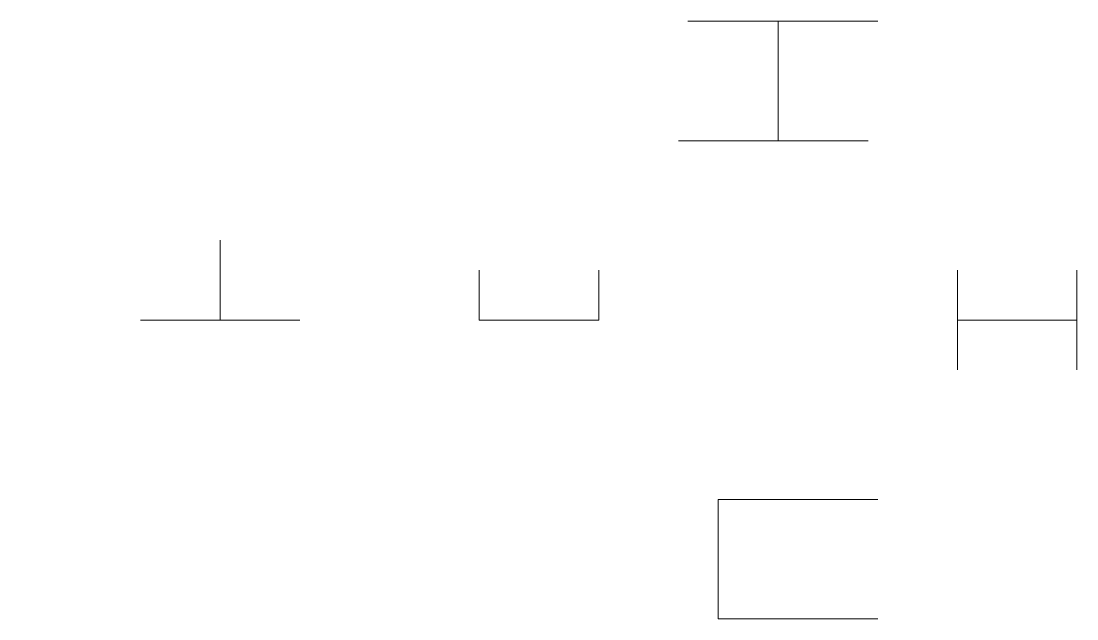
# Model space of a CAD drawing. Header units: millimetres. Extents: x 87 to 193, y 278 to 338.
import ezdxf

# ---------------------------------------------------------------- set-up
doc = ezdxf.new("R2010")
doc.units = ezdxf.units.MM
doc.linetypes.add('CENTER2', pattern=[28.575, 19.05, -3.175, 3.175, -3.175])
doc.layers.add('ОСИ', color=1, linetype='CENTER2', lineweight=20)
doc.layers.add('ШТРИХОВКА', color=7, linetype='Continuous', lineweight=20)

msp = doc.modelspace()

# ---------------------------------------------------------------- hatches: boundary and pattern name
at = {"layer": 'ШТРИХОВКА', "extrusion": (0, -1, 0)}
h = msp.add_hatch(dxfattribs=at)
h.set_pattern_fill('ANSI31', color=256)
h.set_pattern_definition([(45, (133, 308.4834), (-2.245064, 2.245064), [])])
h.paths.add_polyline_path([(157, 10), (145, 10), (145, 30), (133, 30), (133, 20), (115, 20), (115, 0), (157, 0)])
h.paths.add_polyline_path([(99, 20), (87, 20), (87, 0), (99, 0)])
h.paths.add_polyline_path([(145, 60), (133, 60), (133, 40), (145, 40)])
at = {"layer": 'ШТРИХОВКА', "extrusion": (-1, 0, 0)}
h = msp.add_hatch(dxfattribs=at)
h.set_pattern_fill('ANSI31', color=256)
h.set_pattern_definition([(135, (157, 278.4834), (-2.245064, -2.245064), [])])
h.paths.add_polyline_path([(-308.48, 10), (-308.48, 0), (-278.48, 0), (-278.48, 27), (-290.48, 27), (-290.48, 10)])
h.paths.add_polyline_path([(-290.48, 60), (-290.48, 43), (-278.48, 43), (-278.48, 60)])

# ---------------------------------------------------------------- linework, layer by layer
at = {"layer": 'ОСИ'}
for p, q in [((173, 338.48, 35), (153, 338.48, 35)), ((163, 326.48, 35), (163, 338.48, 35)), ((153, 326.48, 35), (173, 326.48, 35)), ((163, 326.48, 45), (163, 326.48, 25)), ((107, 316.48, 20), (107, 308.48, 20)), ((107, 308.48), (107, 316.48)), ((133, 313.48, 35), (133, 308.48, 35)), ((145, 308.48, 35), (145, 313.48, 35)), ((181, 303.48, 35), (181, 313.48, 35)), ((193, 313.48, 35), (193, 303.48, 35)), ((115, 308.48, 20), (99, 308.48, 20)), ((115, 308.48), (99, 308.48)), ((107, 308.48, 20), (107, 308.48)), ((133, 308.48, 40), (133, 308.48, 30)), ((145, 308.48, 35), (133, 308.48, 35)), ((181, 308.48, 40), (181, 308.48, 30)), ((181, 308.48, 35), (193, 308.48, 35)), ((193, 308.48, 40), (193, 308.48, 30)), ((157, 290.48, 43), (157, 290.48, 27)), ((157, 278.48, 35), (157, 290.48, 35)), ((157, 290.48, 35), (173, 290.48, 35)), ((157, 278.48, 35), (173, 278.48, 35))]:
    msp.add_line(p, q, dxfattribs=at)
at = {"layer": 'ОСИ', "extrusion": (0, 1, 0)}
msp.add_line((163, 338.48, 45), (163, 338.48, 25), dxfattribs=at)
at = {"layer": 'ОСИ', "extrusion": (0, -1, 0)}
msp.add_line((145, 308.48, 40), (145, 308.48, 30), dxfattribs=at)
at = {"layer": 'ОСИ', "extrusion": (-1, 0, 0)}
msp.add_line((157, 278.48, 43), (157, 278.48, 27), dxfattribs=at)

doc.saveas('drawing.dxf')
